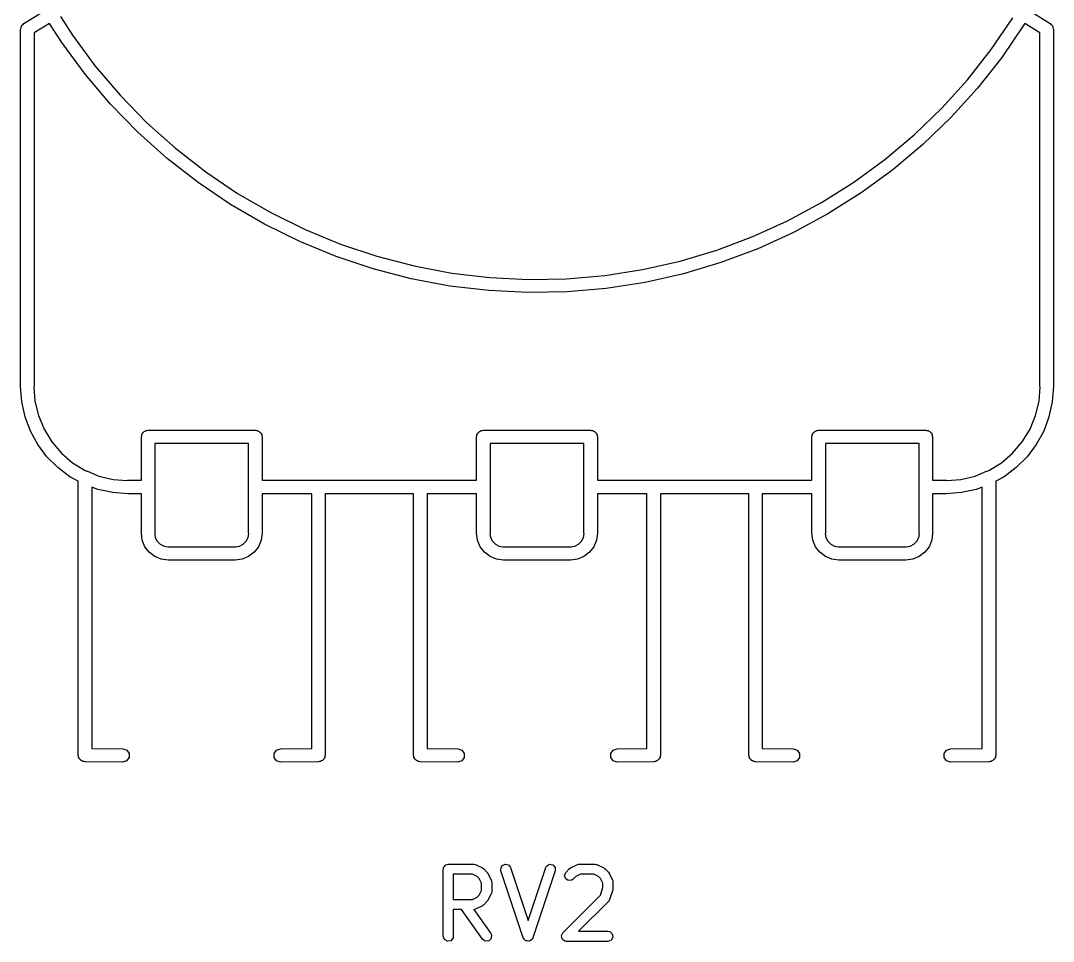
# Model space of a CAD drawing. Extents: x 115.8 to 162.6, y -137 to -97.1.
# Drawn here: x 116.65 to 132.05, y -137.04 to -123.31 of the extents above; entities that cross this region are included whole.
import ezdxf

# ---------------------------------------------------------------- set-up
doc = ezdxf.new("R2010")
doc.units = 0
doc.layers.add('BLACK', color=7, linetype='CONTINUOUS')

msp = doc.modelspace()

# ---------------------------------------------------------------- linework, layer by layer
at = {"layer": 'BLACK', "linetype": 'CONTINUOUS'}
for p, q in [((116.699, -123.353), (116.973, -123.185)), ((131.726, -123.183), (132.004, -123.353)), ((116.686, -123.368), (116.699, -123.353)), ((117.081, -123.353), (116.851, -123.494)), ((117.264, -123.64), (117.081, -123.353)), ((117.247, -123.251), (117.425, -123.529)), ((131.125, -123.744), (131.448, -123.272)), ((132.004, -123.353), (132.016, -123.368)), ((116.651, -123.438), (116.657, -123.42)), ((116.651, -128.768), (116.651, -123.438)), ((116.657, -123.42), (116.659, -123.4)), ((116.659, -123.4), (116.667, -123.391)), ((116.667, -123.391), (116.67, -123.38)), ((116.67, -123.38), (116.686, -123.368)), ((116.851, -123.494), (116.851, -128.768)), ((131.613, -123.377), (131.282, -123.86)), ((131.625, -123.355), (131.613, -123.377)), ((131.851, -123.494), (131.625, -123.355)), ((131.851, -128.768), (131.851, -123.494)), ((132.016, -123.368), (132.032, -123.38)), ((132.032, -123.38), (132.036, -123.391)), ((132.036, -123.391), (132.044, -123.4)), ((132.044, -123.4), (132.045, -123.42)), ((132.045, -123.42), (132.051, -123.438)), ((132.051, -123.438), (132.051, -128.768)), ((117.612, -124.11), (117.264, -123.64)), ((117.425, -123.529), (117.764, -123.989)), ((130.771, -124.193), (131.125, -123.744)), ((131.282, -123.86), (130.92, -124.319)), ((117.99, -124.556), (117.612, -124.11)), ((117.764, -123.989), (118.135, -124.425)), ((130.387, -124.618), (130.771, -124.193)), ((118.135, -124.425), (118.534, -124.835)), ((130.92, -124.319), (130.527, -124.753)), ((118.399, -124.976), (117.99, -124.556)), ((129.975, -125.015), (130.387, -124.618)), ((118.534, -124.835), (118.96, -125.216)), ((130.527, -124.753), (130.106, -125.16)), ((118.835, -125.366), (118.399, -124.976)), ((129.537, -125.383), (129.975, -125.015)), ((130.106, -125.16), (129.658, -125.536)), ((118.96, -125.216), (119.411, -125.568)), ((119.296, -125.726), (118.835, -125.366)), ((129.076, -125.72), (129.537, -125.383)), ((119.411, -125.568), (119.885, -125.888)), ((129.658, -125.536), (129.185, -125.881)), ((119.781, -126.054), (119.296, -125.726)), ((128.592, -126.025), (129.076, -125.72)), ((119.885, -125.888), (120.38, -126.176)), ((129.185, -125.881), (128.69, -126.194)), ((120.287, -126.348), (119.781, -126.054)), ((128.088, -126.297), (128.592, -126.025)), ((120.38, -126.176), (120.893, -126.429)), ((128.69, -126.194), (128.175, -126.472)), ((120.812, -126.607), (120.287, -126.348)), ((120.893, -126.429), (121.422, -126.646)), ((127.568, -126.534), (128.088, -126.297)), ((127.032, -126.734), (127.568, -126.534)), ((128.175, -126.472), (127.642, -126.714)), ((121.354, -126.829), (120.812, -126.607)), ((121.422, -126.646), (121.964, -126.827)), ((126.484, -126.898), (127.032, -126.734)), ((127.642, -126.714), (127.094, -126.919)), ((121.909, -127.014), (121.354, -126.829)), ((121.964, -126.827), (122.518, -126.971)), ((122.475, -127.161), (121.909, -127.014)), ((122.518, -126.971), (123.08, -127.077)), ((125.361, -127.113), (125.926, -127.025)), ((125.926, -127.025), (126.484, -126.898)), ((127.094, -126.919), (126.534, -127.087)), ((123.05, -127.27), (122.475, -127.161)), ((123.08, -127.077), (123.648, -127.144)), ((123.648, -127.144), (124.219, -127.172)), ((124.219, -127.172), (124.791, -127.162)), ((124.791, -127.162), (125.361, -127.113)), ((126.534, -127.087), (125.963, -127.216)), ((123.632, -127.338), (123.05, -127.27)), ((124.216, -127.367), (123.632, -127.338)), ((124.801, -127.357), (124.216, -127.367)), ((125.384, -127.306), (124.801, -127.357)), ((125.963, -127.216), (125.384, -127.306)), ((116.668, -128.996), (116.651, -128.768)), ((116.851, -128.768), (116.848, -128.779)), ((116.848, -128.779), (116.864, -128.988)), ((131.838, -128.988), (131.855, -128.779)), ((131.855, -128.779), (131.851, -128.768)), ((132.051, -128.768), (132.035, -128.996)), ((116.716, -129.219), (116.668, -128.996)), ((116.864, -128.988), (116.916, -129.202)), ((131.787, -129.202), (131.838, -128.988)), ((132.035, -128.996), (131.986, -129.219)), ((116.916, -129.202), (117, -129.406)), ((131.703, -129.406), (131.787, -129.202)), ((116.796, -129.433), (116.716, -129.219)), ((131.986, -129.219), (131.907, -129.433)), ((116.905, -129.634), (116.796, -129.433)), ((117, -129.406), (117.115, -129.594)), ((118.451, -129.518), (118.456, -129.503)), ((118.456, -129.488), (118.465, -129.475)), ((118.456, -129.503), (118.456, -129.488)), ((118.465, -129.475), (118.47, -129.46)), ((118.47, -129.46), (118.483, -129.45)), ((118.483, -129.45), (118.493, -129.438)), ((118.493, -129.438), (118.508, -129.433)), ((118.508, -129.433), (118.52, -129.423)), ((118.52, -129.423), (118.536, -129.423)), ((118.536, -129.423), (118.551, -129.418)), ((118.551, -129.418), (120.151, -129.418)), ((120.151, -129.418), (120.166, -129.423)), ((120.166, -129.423), (120.182, -129.423)), ((120.182, -129.423), (120.195, -129.433)), ((120.195, -129.433), (120.21, -129.438)), ((120.21, -129.438), (120.219, -129.45)), ((120.219, -129.45), (120.232, -129.46)), ((120.232, -129.46), (120.237, -129.475)), ((120.237, -129.475), (120.246, -129.488)), ((120.246, -129.488), (120.246, -129.503)), ((120.246, -129.503), (120.251, -129.518)), ((123.451, -129.518), (123.456, -129.503)), ((123.456, -129.488), (123.465, -129.475)), ((123.456, -129.503), (123.456, -129.488)), ((123.465, -129.475), (123.47, -129.46)), ((123.47, -129.46), (123.483, -129.45)), ((123.483, -129.45), (123.493, -129.438)), ((123.493, -129.438), (123.508, -129.433)), ((123.508, -129.433), (123.52, -129.423)), ((123.52, -129.423), (123.536, -129.423)), ((123.536, -129.423), (123.551, -129.418)), ((123.551, -129.418), (125.151, -129.418)), ((125.151, -129.418), (125.166, -129.423)), ((125.166, -129.423), (125.182, -129.423)), ((125.182, -129.423), (125.195, -129.433)), ((125.195, -129.433), (125.21, -129.438)), ((125.21, -129.438), (125.219, -129.45)), ((125.219, -129.45), (125.232, -129.46)), ((125.232, -129.46), (125.237, -129.475)), ((125.237, -129.475), (125.246, -129.488)), ((125.246, -129.488), (125.246, -129.503)), ((125.246, -129.503), (125.251, -129.518)), ((128.451, -129.518), (128.456, -129.503)), ((128.456, -129.488), (128.465, -129.475)), ((128.456, -129.503), (128.456, -129.488)), ((128.465, -129.475), (128.47, -129.46)), ((128.47, -129.46), (128.483, -129.45)), ((128.483, -129.45), (128.493, -129.438)), ((128.493, -129.438), (128.508, -129.433)), ((128.508, -129.433), (128.52, -129.423)), ((128.52, -129.423), (128.536, -129.423)), ((128.536, -129.423), (128.551, -129.418)), ((128.551, -129.418), (130.151, -129.418)), ((130.151, -129.418), (130.166, -129.423)), ((130.166, -129.423), (130.182, -129.423)), ((130.182, -129.423), (130.195, -129.433)), ((130.195, -129.433), (130.21, -129.438)), ((130.21, -129.438), (130.219, -129.45)), ((130.219, -129.45), (130.232, -129.46)), ((130.232, -129.46), (130.237, -129.475)), ((130.237, -129.475), (130.246, -129.488)), ((130.246, -129.488), (130.246, -129.503)), ((130.246, -129.503), (130.251, -129.518)), ((131.587, -129.594), (131.703, -129.406)), ((131.907, -129.433), (131.797, -129.634)), ((117.042, -129.816), (116.905, -129.634)), ((117.115, -129.594), (117.258, -129.761)), ((118.451, -130.168), (118.451, -129.518)), ((120.051, -129.618), (118.651, -129.618)), ((118.651, -129.618), (118.651, -130.958)), ((120.051, -130.958), (120.051, -129.618)), ((120.251, -129.518), (120.251, -130.168)), ((123.451, -130.168), (123.451, -129.518)), ((125.051, -129.618), (123.651, -129.618)), ((123.651, -129.618), (123.651, -130.958)), ((125.051, -130.958), (125.051, -129.618)), ((125.251, -129.518), (125.251, -130.168)), ((128.451, -130.168), (128.451, -129.518)), ((130.051, -129.618), (128.651, -129.618)), ((128.651, -129.618), (128.651, -130.958)), ((130.051, -130.958), (130.051, -129.618)), ((130.251, -129.518), (130.251, -130.168)), ((131.444, -129.761), (131.587, -129.594)), ((131.797, -129.634), (131.66, -129.816)), ((117.204, -129.978), (117.042, -129.816)), ((117.258, -129.761), (117.426, -129.905)), ((131.277, -129.905), (131.444, -129.761)), ((131.66, -129.816), (131.499, -129.978)), ((117.426, -129.905), (117.614, -130.02)), ((131.089, -130.02), (131.277, -129.905)), ((117.386, -130.114), (117.204, -129.978)), ((117.511, -130.183), (117.386, -130.114)), ((117.614, -130.02), (117.638, -130.03)), ((117.638, -130.03), (117.642, -130.03)), ((117.642, -130.03), (117.647, -130.034)), ((117.647, -130.034), (117.817, -130.104)), ((117.817, -130.104), (118.032, -130.156)), ((130.671, -130.156), (130.885, -130.104)), ((130.885, -130.104), (131.055, -130.034)), ((131.055, -130.034), (131.06, -130.03)), ((131.06, -130.03), (131.064, -130.03)), ((131.064, -130.03), (131.089, -130.02)), ((131.316, -130.114), (131.191, -130.183)), ((131.499, -129.978), (131.316, -130.114)), ((117.511, -134.268), (117.511, -130.183)), ((117.801, -130.304), (117.711, -130.27)), ((117.711, -130.27), (117.711, -134.169)), ((118.032, -130.156), (118.241, -130.172)), ((118.241, -130.172), (118.251, -130.168)), ((118.251, -130.168), (118.451, -130.168)), ((120.251, -130.168), (120.251, -130.168)), ((120.251, -130.168), (123.451, -130.168)), ((125.251, -130.168), (125.251, -130.168)), ((125.251, -130.168), (128.451, -130.168)), ((130.251, -130.168), (130.251, -130.168)), ((130.251, -130.168), (130.451, -130.168)), ((130.451, -130.168), (130.462, -130.172)), ((130.462, -130.172), (130.671, -130.156)), ((130.991, -130.27), (130.902, -130.304)), ((130.991, -134.169), (130.991, -130.27)), ((131.191, -130.183), (131.191, -134.268)), ((118.024, -130.352), (117.801, -130.304)), ((118.251, -130.368), (118.024, -130.352)), ((118.451, -130.368), (118.251, -130.368)), ((118.451, -130.958), (118.451, -130.368)), ((120.991, -130.368), (120.251, -130.368)), ((120.251, -130.368), (120.251, -130.958)), ((120.991, -134.169), (120.991, -130.368)), ((122.511, -130.368), (121.191, -130.368)), ((121.191, -130.368), (121.191, -134.268)), ((122.511, -134.268), (122.511, -130.368)), ((123.451, -130.368), (122.711, -130.368)), ((122.711, -130.368), (122.711, -134.169)), ((123.451, -130.958), (123.451, -130.368)), ((125.991, -130.368), (125.251, -130.368)), ((125.251, -130.368), (125.251, -130.958)), ((125.991, -134.169), (125.991, -130.368)), ((127.511, -130.368), (126.191, -130.368)), ((126.191, -130.368), (126.191, -134.268)), ((127.511, -134.268), (127.511, -130.368)), ((128.451, -130.368), (127.711, -130.368)), ((127.711, -130.368), (127.711, -134.169)), ((128.451, -130.958), (128.451, -130.368)), ((130.451, -130.368), (130.251, -130.368)), ((130.251, -130.368), (130.251, -130.958)), ((130.679, -130.352), (130.451, -130.368)), ((130.902, -130.304), (130.679, -130.352)), ((118.465, -131.062), (118.451, -130.958)), ((118.651, -130.958), (118.65, -130.964)), ((118.65, -130.964), (118.659, -131.021)), ((118.659, -131.021), (118.687, -131.078)), ((120.015, -131.078), (120.044, -131.021)), ((120.044, -131.021), (120.053, -130.964)), ((120.053, -130.964), (120.051, -130.958)), ((120.251, -130.958), (120.238, -131.062)), ((123.465, -131.062), (123.451, -130.958)), ((123.651, -130.958), (123.65, -130.964)), ((123.65, -130.964), (123.659, -131.021)), ((123.659, -131.021), (123.687, -131.078)), ((125.015, -131.078), (125.044, -131.021)), ((125.044, -131.021), (125.053, -130.964)), ((125.053, -130.964), (125.051, -130.958)), ((125.251, -130.958), (125.238, -131.062)), ((128.465, -131.062), (128.451, -130.958)), ((128.651, -130.958), (128.65, -130.964)), ((128.65, -130.964), (128.659, -131.021)), ((128.659, -131.021), (128.687, -131.078)), ((130.015, -131.078), (130.044, -131.021)), ((130.044, -131.021), (130.053, -130.964)), ((130.053, -130.964), (130.051, -130.958)), ((130.251, -130.958), (130.238, -131.062)), ((118.505, -131.158), (118.465, -131.062)), ((118.568, -131.241), (118.505, -131.158)), ((118.687, -131.078), (118.732, -131.122)), ((118.732, -131.122), (118.789, -131.151)), ((118.789, -131.151), (118.846, -131.16)), ((118.846, -131.16), (118.851, -131.158)), ((118.851, -131.158), (119.851, -131.158)), ((119.851, -131.158), (119.856, -131.16)), ((119.856, -131.16), (119.914, -131.151)), ((119.914, -131.151), (119.97, -131.122)), ((119.97, -131.122), (120.015, -131.078)), ((120.198, -131.158), (120.134, -131.241)), ((120.238, -131.062), (120.198, -131.158)), ((123.505, -131.158), (123.465, -131.062)), ((123.568, -131.241), (123.505, -131.158)), ((123.687, -131.078), (123.732, -131.122)), ((123.732, -131.122), (123.789, -131.151)), ((123.789, -131.151), (123.846, -131.16)), ((123.846, -131.16), (123.851, -131.158)), ((123.851, -131.158), (124.851, -131.158)), ((124.851, -131.158), (124.856, -131.16)), ((124.856, -131.16), (124.914, -131.151)), ((124.914, -131.151), (124.97, -131.122)), ((124.97, -131.122), (125.015, -131.078)), ((125.198, -131.158), (125.134, -131.241)), ((125.238, -131.062), (125.198, -131.158)), ((128.505, -131.158), (128.465, -131.062)), ((128.568, -131.241), (128.505, -131.158)), ((128.687, -131.078), (128.732, -131.122)), ((128.732, -131.122), (128.789, -131.151)), ((128.789, -131.151), (128.846, -131.16)), ((128.846, -131.16), (128.851, -131.158)), ((128.851, -131.158), (129.851, -131.158)), ((129.851, -131.158), (129.856, -131.16)), ((129.856, -131.16), (129.914, -131.151)), ((129.914, -131.151), (129.97, -131.122)), ((129.97, -131.122), (130.015, -131.078)), ((130.198, -131.158), (130.134, -131.241)), ((130.238, -131.062), (130.198, -131.158)), ((118.651, -131.305), (118.568, -131.241)), ((118.748, -131.345), (118.651, -131.305)), ((118.851, -131.358), (118.748, -131.345)), ((119.851, -131.358), (118.851, -131.358)), ((119.955, -131.345), (119.851, -131.358)), ((120.051, -131.305), (119.955, -131.345)), ((120.134, -131.241), (120.051, -131.305)), ((123.651, -131.305), (123.568, -131.241)), ((123.748, -131.345), (123.651, -131.305)), ((123.851, -131.358), (123.748, -131.345)), ((124.851, -131.358), (123.851, -131.358)), ((124.955, -131.345), (124.851, -131.358)), ((125.051, -131.305), (124.955, -131.345)), ((125.134, -131.241), (125.051, -131.305)), ((128.651, -131.305), (128.568, -131.241)), ((128.748, -131.345), (128.651, -131.305)), ((128.851, -131.358), (128.748, -131.345)), ((129.851, -131.358), (128.851, -131.358)), ((129.955, -131.345), (129.851, -131.358)), ((130.051, -131.305), (129.955, -131.345)), ((130.134, -131.241), (130.051, -131.305)), ((117.516, -134.283), (117.511, -134.268)), ((117.516, -134.299), (117.516, -134.283)), ((117.711, -134.169), (118.173, -134.171)), ((118.173, -134.171), (118.232, -134.191)), ((118.232, -134.191), (118.268, -134.241)), ((118.268, -134.241), (118.268, -134.303)), ((120.43, -134.241), (120.467, -134.191)), ((120.431, -134.303), (120.43, -134.241)), ((120.467, -134.191), (120.525, -134.171)), ((120.525, -134.171), (120.991, -134.169)), ((121.191, -134.268), (121.186, -134.283)), ((121.186, -134.283), (121.187, -134.299)), ((122.516, -134.283), (122.511, -134.268)), ((122.516, -134.299), (122.516, -134.283)), ((122.711, -134.169), (123.173, -134.171)), ((123.173, -134.171), (123.231, -134.191)), ((123.231, -134.191), (123.267, -134.241)), ((123.267, -134.241), (123.267, -134.303)), ((125.452, -134.241), (125.488, -134.191)), ((125.453, -134.303), (125.452, -134.241)), ((125.488, -134.191), (125.547, -134.171)), ((125.547, -134.171), (125.991, -134.169)), ((126.191, -134.268), (126.186, -134.283)), ((126.186, -134.283), (126.187, -134.299)), ((127.516, -134.283), (127.511, -134.268)), ((127.516, -134.299), (127.516, -134.283)), ((127.711, -134.169), (128.172, -134.171)), ((128.172, -134.171), (128.23, -134.191)), ((128.23, -134.191), (128.266, -134.241)), ((128.266, -134.241), (128.266, -134.303)), ((130.423, -134.241), (130.459, -134.191)), ((130.423, -134.303), (130.423, -134.241)), ((130.459, -134.191), (130.518, -134.171)), ((130.518, -134.171), (130.991, -134.169)), ((131.191, -134.268), (131.186, -134.283)), ((131.186, -134.283), (131.187, -134.299)), ((117.525, -134.312), (117.516, -134.299)), ((117.53, -134.327), (117.525, -134.312)), ((117.543, -134.336), (117.53, -134.327)), ((117.552, -134.349), (117.543, -134.336)), ((117.567, -134.354), (117.552, -134.349)), ((117.58, -134.364), (117.567, -134.354)), ((117.596, -134.364), (117.58, -134.364)), ((117.611, -134.368), (117.596, -134.364)), ((118.172, -134.371), (117.611, -134.368)), ((118.231, -134.352), (118.172, -134.371)), ((118.268, -134.303), (118.231, -134.352)), ((120.467, -134.352), (120.431, -134.303)), ((120.526, -134.371), (120.467, -134.352)), ((121.092, -134.368), (120.526, -134.371)), ((121.107, -134.364), (121.092, -134.368)), ((121.122, -134.364), (121.107, -134.364)), ((121.135, -134.354), (121.122, -134.364)), ((121.15, -134.349), (121.135, -134.354)), ((121.16, -134.336), (121.15, -134.349)), ((121.172, -134.327), (121.16, -134.336)), ((121.177, -134.312), (121.172, -134.327)), ((121.187, -134.299), (121.177, -134.312)), ((122.525, -134.312), (122.516, -134.299)), ((122.53, -134.327), (122.525, -134.312)), ((122.543, -134.336), (122.53, -134.327)), ((122.552, -134.349), (122.543, -134.336)), ((122.567, -134.354), (122.552, -134.349)), ((122.58, -134.364), (122.567, -134.354)), ((122.596, -134.364), (122.58, -134.364)), ((122.611, -134.368), (122.596, -134.364)), ((123.172, -134.371), (122.611, -134.368)), ((123.23, -134.352), (123.172, -134.371)), ((123.267, -134.303), (123.23, -134.352)), ((125.489, -134.352), (125.453, -134.303)), ((125.548, -134.371), (125.489, -134.352)), ((126.092, -134.368), (125.548, -134.371)), ((126.107, -134.364), (126.092, -134.368)), ((126.122, -134.364), (126.107, -134.364)), ((126.135, -134.354), (126.122, -134.364)), ((126.15, -134.349), (126.135, -134.354)), ((126.16, -134.336), (126.15, -134.349)), ((126.172, -134.327), (126.16, -134.336)), ((126.177, -134.312), (126.172, -134.327)), ((126.187, -134.299), (126.177, -134.312)), ((127.525, -134.312), (127.516, -134.299)), ((127.53, -134.327), (127.525, -134.312)), ((127.543, -134.336), (127.53, -134.327)), ((127.552, -134.349), (127.543, -134.336)), ((127.567, -134.354), (127.552, -134.349)), ((127.58, -134.364), (127.567, -134.354)), ((127.596, -134.364), (127.58, -134.364)), ((127.611, -134.368), (127.596, -134.364)), ((128.171, -134.371), (127.611, -134.368)), ((128.23, -134.352), (128.171, -134.371)), ((128.266, -134.303), (128.23, -134.352)), ((130.46, -134.352), (130.423, -134.303)), ((130.519, -134.371), (130.46, -134.352)), ((131.092, -134.368), (130.519, -134.371)), ((131.107, -134.364), (131.092, -134.368)), ((131.122, -134.364), (131.107, -134.364)), ((131.135, -134.354), (131.122, -134.364)), ((131.15, -134.349), (131.135, -134.354)), ((131.16, -134.336), (131.15, -134.349)), ((131.172, -134.327), (131.16, -134.336)), ((131.177, -134.312), (131.172, -134.327)), ((131.187, -134.299), (131.177, -134.312)), ((122.953, -135.969), (122.955, -135.959)), ((122.953, -136.969), (122.953, -135.969)), ((122.954, -135.956), (122.956, -135.953)), ((122.955, -135.959), (122.954, -135.956)), ((122.956, -135.953), (122.958, -135.943)), ((122.958, -135.943), (122.97, -135.928)), ((122.97, -135.928), (122.98, -135.911)), ((122.98, -135.911), (122.986, -135.909)), ((122.986, -135.909), (122.991, -135.904)), ((122.991, -135.904), (123.01, -135.9)), ((123.01, -135.9), (123.028, -135.894)), ((123.028, -135.894), (123.409, -135.894)), ((123.409, -135.894), (123.435, -135.898)), ((123.435, -135.898), (123.438, -135.901)), ((123.438, -135.901), (123.443, -135.902)), ((123.443, -135.902), (123.538, -135.949)), ((123.538, -135.949), (123.556, -135.963)), ((123.556, -135.963), (123.557, -135.963)), ((123.557, -135.963), (123.605, -136.011)), ((123.81, -135.967), (123.829, -135.919)), ((123.814, -135.992), (123.81, -135.967)), ((123.829, -135.919), (123.874, -135.895)), ((123.874, -135.895), (123.925, -135.905)), ((123.925, -135.905), (123.956, -135.945)), ((123.956, -135.945), (124.219, -136.732)), ((124.219, -136.732), (124.481, -135.945)), ((124.481, -135.945), (124.493, -135.922)), ((124.493, -135.922), (124.537, -135.895)), ((124.537, -135.895), (124.588, -135.903)), ((124.588, -135.903), (124.622, -135.941)), ((124.622, -135.941), (124.623, -135.992)), ((124.785, -136.011), (124.832, -135.963)), ((124.832, -135.963), (124.851, -135.95)), ((124.851, -135.95), (124.852, -135.949)), ((124.852, -135.949), (124.947, -135.902)), ((124.947, -135.902), (124.972, -135.894)), ((124.972, -135.894), (124.976, -135.895)), ((124.976, -135.895), (124.981, -135.894)), ((124.981, -135.894), (125.219, -135.894)), ((125.219, -135.894), (125.244, -135.898)), ((125.244, -135.898), (125.248, -135.901)), ((125.248, -135.901), (125.252, -135.902)), ((125.252, -135.902), (125.347, -135.949)), ((125.347, -135.949), (125.365, -135.963)), ((125.365, -135.963), (125.367, -135.963)), ((125.367, -135.963), (125.415, -136.011)), ((123.103, -136.044), (123.103, -136.418)), ((123.391, -136.044), (123.103, -136.044)), ((123.46, -136.078), (123.391, -136.044)), ((123.49, -136.108), (123.46, -136.078)), ((123.525, -136.177), (123.49, -136.108)), ((123.605, -136.011), (123.618, -136.029)), ((123.618, -136.029), (123.619, -136.03)), ((123.619, -136.03), (123.667, -136.126)), ((123.667, -136.126), (123.674, -136.151)), ((124.147, -136.992), (123.814, -135.992)), ((124.623, -135.992), (124.29, -136.992)), ((124.763, -136.057), (124.785, -136.011)), ((124.776, -136.107), (124.763, -136.057)), ((124.818, -136.136), (124.776, -136.107)), ((124.869, -136.132), (124.818, -136.136)), ((124.891, -136.117), (124.869, -136.132)), ((124.93, -136.078), (124.891, -136.117)), ((124.998, -136.044), (124.93, -136.078)), ((125.201, -136.044), (124.998, -136.044)), ((125.269, -136.078), (125.201, -136.044)), ((125.3, -136.108), (125.269, -136.078)), ((125.334, -136.177), (125.3, -136.108)), ((125.415, -136.011), (125.427, -136.029)), ((125.427, -136.029), (125.429, -136.03)), ((125.429, -136.03), (125.476, -136.126)), ((125.476, -136.126), (125.484, -136.151)), ((123.49, -136.353), (123.525, -136.284)), ((123.525, -136.284), (123.525, -136.177)), ((123.674, -136.151), (123.673, -136.155)), ((123.673, -136.155), (123.675, -136.159)), ((123.675, -136.159), (123.675, -136.302)), ((125.296, -136.357), (125.334, -136.242)), ((125.334, -136.242), (125.334, -136.177)), ((125.48, -136.278), (125.433, -136.421)), ((125.484, -136.254), (125.48, -136.277)), ((125.48, -136.277), (125.48, -136.278)), ((125.484, -136.151), (125.483, -136.155)), ((125.483, -136.155), (125.484, -136.159)), ((125.484, -136.159), (125.484, -136.254)), ((123.103, -136.418), (123.391, -136.418)), ((123.391, -136.418), (123.46, -136.383)), ((123.46, -136.383), (123.49, -136.353)), ((123.619, -136.431), (123.606, -136.449)), ((123.667, -136.336), (123.619, -136.431)), ((123.67, -136.328), (123.667, -136.331)), ((123.667, -136.331), (123.667, -136.336)), ((123.675, -136.302), (123.67, -136.328)), ((124.737, -136.916), (125.296, -136.357)), ((125.433, -136.421), (125.42, -136.444)), ((123.227, -136.568), (123.103, -136.568)), ((123.103, -136.568), (123.103, -136.969)), ((123.538, -137.012), (123.227, -136.568)), ((123.413, -136.566), (123.41, -136.567)), ((123.41, -136.567), (123.661, -136.926)), ((123.418, -136.567), (123.413, -136.566)), ((123.443, -136.56), (123.418, -136.567)), ((123.538, -136.512), (123.443, -136.56)), ((123.539, -136.511), (123.538, -136.512)), ((123.557, -136.498), (123.539, -136.511)), ((123.605, -136.45), (123.557, -136.498)), ((123.606, -136.449), (123.605, -136.45)), ((125.415, -136.45), (124.971, -136.894)), ((125.416, -136.446), (125.415, -136.45)), ((125.42, -136.444), (125.416, -136.446)), ((124.971, -136.894), (125.409, -136.894)), ((125.409, -136.894), (125.435, -136.898)), ((125.435, -136.898), (125.474, -136.931)), ((122.971, -137.017), (122.953, -136.969)), ((123.015, -137.043), (122.971, -137.017)), ((123.066, -137.034), (123.015, -137.043)), ((123.099, -136.994), (123.066, -137.034)), ((123.103, -136.969), (123.099, -136.994)), ((123.58, -137.041), (123.538, -137.012)), ((123.631, -137.037), (123.58, -137.041)), ((123.668, -137), (123.631, -137.037)), ((123.661, -136.926), (123.672, -136.949)), ((123.672, -136.949), (123.668, -137)), ((124.149, -136.994), (124.147, -136.992)), ((124.149, -136.996), (124.149, -136.994)), ((124.165, -137.014), (124.149, -136.996)), ((124.179, -137.033), (124.165, -137.014)), ((124.181, -137.033), (124.179, -137.033)), ((124.183, -137.035), (124.181, -137.033)), ((124.206, -137.038), (124.183, -137.035)), ((124.23, -137.043), (124.206, -137.038)), ((124.232, -137.042), (124.23, -137.043)), ((124.234, -137.042), (124.232, -137.042)), ((124.254, -137.03), (124.234, -137.042)), ((124.275, -137.018), (124.254, -137.03)), ((124.276, -137.016), (124.275, -137.018)), ((124.277, -137.015), (124.276, -137.016)), ((124.29, -136.992), (124.277, -137.015)), ((124.715, -136.962), (124.717, -136.959)), ((124.721, -136.984), (124.715, -136.962)), ((124.716, -136.956), (124.727, -136.936)), ((124.717, -136.959), (124.716, -136.956)), ((124.725, -137.006), (124.721, -136.984)), ((124.728, -137.008), (124.725, -137.006)), ((124.727, -136.936), (124.737, -136.916)), ((124.729, -137.012), (124.728, -137.008)), ((124.747, -137.025), (124.729, -137.012)), ((124.764, -137.039), (124.747, -137.025)), ((124.769, -137.04), (124.764, -137.039)), ((124.771, -137.041), (124.769, -137.04)), ((124.774, -137.041), (124.771, -137.041)), ((124.79, -137.044), (124.774, -137.041)), ((125.409, -137.044), (124.79, -137.044)), ((125.457, -137.026), (125.409, -137.044)), ((125.483, -136.982), (125.457, -137.026)), ((125.474, -136.931), (125.483, -136.982))]:
    msp.add_line(p, q, dxfattribs=at)

doc.saveas('drawing.dxf')
